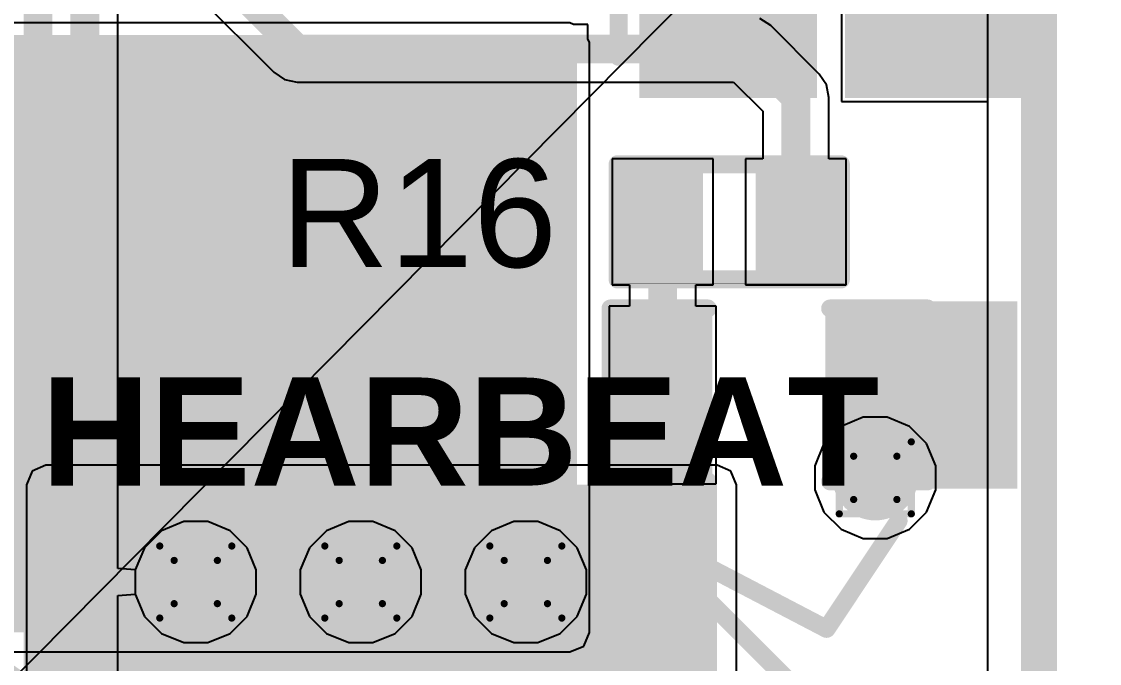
# Model space of a CAD drawing. Header units: inches. Extents: x -11 to 5433, y -4 to 5447.
# Drawn here: x 59.4 to 67, y 18.53 to 23.05 of the extents above; entities that cross this region are included whole.
import ezdxf

# ---------------------------------------------------------------- set-up
doc = ezdxf.new("R2010")
doc.units = ezdxf.units.IN
for name, color, linetype in [('Board_outline', 216, 'Continuous'), ('Bottom Layer', 5, 'Continuous'), ('Bottom Overlay', 54, 'Continuous'), ('Bottom Paste', 16, 'Continuous'), ('Bottom Solder', 6, 'Continuous'), ('Drill Drawing', 1, 'Continuous'), ('Ground', 16, 'Continuous'), ('Mechanical 4', 56, 'Continuous'), ('Power', 76, 'Continuous'), ('Top Layer', 1, 'Continuous'), ('Top Overlay', 2, 'Continuous'), ('Top Paste', 8, 'Continuous'), ('Top Solder', 216, 'Continuous'), ('Via Holes', 16, 'Continuous')]:
    doc.layers.add(name, color=color, linetype=linetype)
doc.styles.add('Arial', font='', dxfattribs={"height": 0.2})
doc.styles.add('Arial_Bold', font='', dxfattribs={"height": 0.2})
doc.styles.get('Arial').set_extended_font_data('Arial')
doc.styles.get('Arial_Bold').set_extended_font_data('Arial', bold=True)

# ---------------------------------------------------------------- blocks, each defined once
blk = doc.blocks.new('MY_927_02_B_12')
at = {"layer": 'Bottom Layer'}
blk.add_hatch(color=5, dxfattribs=at).paths.add_polyline_path([(-8.2, 2), (-4.7, 2), (-4.7, -2), (-8.2, -2)])
at = {"layer": 'Bottom Paste'}
blk.add_hatch(color=16, dxfattribs=at).paths.add_polyline_path([(-8.2, 2), (-4.7, 2), (-4.7, -2), (-8.2, -2)])
at = {"layer": 'Bottom Solder'}
blk.add_hatch(color=6, dxfattribs=at).paths.add_polyline_path([(-8.2508, 2.0508), (-4.6492, 2.0508), (-4.6492, -2.0508), (-8.2508, -2.0508)])
at = {"layer": 'Bottom Overlay'}
for points in [[(-4.064, 3.81, 0.127, 0.127, 0), (-4.826, 4.318, 0.127, 0.127, 0)], [(-4.7586, 2.4804, 0.127, 0.127, 0), (-2.921, 4.318, 0.127, 0.127, 0)], [(-4.7574, 2.4816, 0.127, 0.127, 0), (-4.064, 3.81, 0.127, 0.127, 0)]]:
    blk.add_lwpolyline(points, format="xyseb", dxfattribs=at)
for points in [[(-4.8578, 4.318, 0.0635, 0.0635, 1), (-4.7943, 4.318, 0.0635, 0.0635, 1)], [(-4.0958, 3.81, 0.0635, 0.0635, 1), (-4.0323, 3.81, 0.0635, 0.0635, 1)], [(-4.0958, 3.81, 0.0635, 0.0635, 1), (-4.0323, 3.81, 0.0635, 0.0635, 1)], [(-4.7904, 2.4804, 0.0635, 0.0635, 1), (-4.7269, 2.4804, 0.0635, 0.0635, 1)], [(-4.7892, 2.4816, 0.0635, 0.0635, 1), (-4.7257, 2.4816, 0.0635, 0.0635, 1)]]:
    blk.add_lwpolyline(points, format="xyseb", close=True, dxfattribs=at)
blk = doc.blocks.new('VSON_10_EP_3_3__B_56')
at = {"layer": 'Bottom Solder'}
blk.add_line((0.4153, 1.7527), (5389.6635, 5446.725), dxfattribs=at)
blk = doc.blocks.new('EVQ_P7J01P_B_64')
at = {"layer": 'Bottom Layer'}
for points in [[(-2.5, 1.25), (-1.1, 1.25), (-1.1, 0.2), (-2.5, 0.2)], [(1.1, 1.25), (2.5, 1.25), (2.5, 0.2), (1.1, 0.2)], [(-2.5, -0.2), (-1.1, -0.2), (-1.1, -1.25), (-2.5, -1.25)], [(1.1, -0.2), (2.5, -0.2), (2.5, -1.25), (1.1, -1.25)]]:
    blk.add_hatch(color=5, dxfattribs=at).paths.add_polyline_path(points)
at = {"layer": 'Bottom Paste'}
for points in [[(-2.5, 1.25), (-1.1, 1.25), (-1.1, 0.2), (-2.5, 0.2)], [(1.1, 1.25), (2.5, 1.25), (2.5, 0.2), (1.1, 0.2)], [(-2.5, -0.2), (-1.1, -0.2), (-1.1, -1.25), (-2.5, -1.25)], [(1.1, -0.2), (2.5, -0.2), (2.5, -1.25), (1.1, -1.25)]]:
    blk.add_hatch(color=16, dxfattribs=at).paths.add_polyline_path(points)
at = {"layer": 'Bottom Solder'}
for points in [[(-2.6016, 1.3516), (-0.9984, 1.3516), (-0.9984, 0.0984), (-2.6016, 0.0984)], [(0.9984, 1.3516), (2.6016, 1.3516), (2.6016, 0.0984), (0.9984, 0.0984)], [(-2.6016, -0.0984), (-0.9984, -0.0984), (-0.9984, -1.3516), (-2.6016, -1.3516)], [(0.9984, -0.0984), (2.6016, -0.0984), (2.6016, -1.3516), (0.9984, -1.3516)]]:
    blk.add_hatch(color=6, dxfattribs=at).paths.add_polyline_path(points)
at = {"layer": 'Bottom Overlay'}
for points in [[(1.5748, 1.4732, 0.127, 0.127, 0), (-1.6002, 1.4732, 0.127, 0.127, 0)], [(-0.8382, 0.9652, 0.127, 0.127, 0), (-0.8382, 1.1938, 0.127, 0.127, 0)], [(-0.6858, 0.8128, 0.127, 0.127, 0), (-0.8382, 0.9652, 0.127, 0.127, 0)], [(-0.3302, 0.8128, 0.127, 0.127, 0), (-0.6858, 0.8128, 0.127, 0.127, 0)], [(2.3114, -1.4986, 0.127, 0.127, 0), (-2.3368, -1.4986, 0.127, 0.127, 0)]]:
    blk.add_lwpolyline(points, format="xyseb", dxfattribs=at)
for points in [[(-1.632, 1.4732, 0.0635, 0.0635, 1), (-1.5684, 1.4732, 0.0635, 0.0635, 1)], [(1.5431, 1.4732, 0.0635, 0.0635, 1), (1.6065, 1.4732, 0.0635, 0.0635, 1)], [(-0.87, 1.1938, 0.0635, 0.0635, 1), (-0.8065, 1.1938, 0.0635, 0.0635, 1)], [(-0.87, 0.9652, 0.0635, 0.0635, 1), (-0.8065, 0.9652, 0.0635, 0.0635, 1)], [(-0.87, 0.9652, 0.0635, 0.0635, 1), (-0.8065, 0.9652, 0.0635, 0.0635, 1)], [(-0.7176, 0.8128, 0.0635, 0.0635, 1), (-0.654, 0.8128, 0.0635, 0.0635, 1)], [(-0.7176, 0.8128, 0.0635, 0.0635, 1), (-0.654, 0.8128, 0.0635, 0.0635, 1)], [(-0.3619, 0.8128, 0.0635, 0.0635, 1), (-0.2984, 0.8128, 0.0635, 0.0635, 1)], [(-2.3685, -1.4986, 0.0635, 0.0635, 1), (-2.3051, -1.4986, 0.0635, 0.0635, 1)], [(2.2797, -1.4986, 0.0635, 0.0635, 1), (2.3432, -1.4986, 0.0635, 0.0635, 1)]]:
    blk.add_lwpolyline(points, format="xyseb", close=True, dxfattribs=at)
at = {"layer": 'Bottom Overlay', "style": 'Arial', "text_generation_flag": 2}
blk.add_text('PCB EDGE', height=0.254, rotation=-180, dxfattribs=at).set_placement((-0.1016, 0.889))
blk = doc.blocks.new('R___0402_100')
at = {"layer": 'Top Layer'}
for points in [[(-0.6985, -0.3175), (-0.6985, 0.3175), (-0.2413, 0.3175), (-0.2413, -0.3175)], [(0.2413, -0.3175), (0.2413, 0.3175), (0.6985, 0.3175), (0.6985, -0.3175)]]:
    blk.add_hatch(color=1, dxfattribs=at).paths.add_polyline_path(points)
at = {"layer": 'Top Paste'}
for points in [[(-0.6985, -0.3175), (-0.6985, 0.3175), (-0.2413, 0.3175), (-0.2413, -0.3175)], [(0.2413, -0.3175), (0.2413, 0.3175), (0.6985, 0.3175), (0.6985, -0.3175)]]:
    blk.add_hatch(color=8, dxfattribs=at).paths.add_polyline_path(points)
at = {"layer": 'Top Solder'}
for points in [[(-0.7535, -0.3725), (-0.7535, 0.3725), (-0.1863, 0.3725), (-0.1863, -0.3725)], [(0.1863, -0.3725), (0.1863, 0.3725), (0.7535, 0.3725), (0.7535, -0.3725)]]:
    blk.add_hatch(color=216, dxfattribs=at).paths.add_polyline_path(points)
at = {"layer": 'Top Overlay'}
for points in [[(-0.7874, -0.4064, 0.127, 0.127, 0), (-0.7874, 0.4064, 0.127, 0.127, 0)], [(-0.7874, 0.4064, 0.127, 0.127, 0), (0.7874, 0.4064, 0.127, 0.127, 0)], [(0.7874, -0.4064, 0.127, 0.127, 0), (0.7874, 0.4064, 0.127, 0.127, 0)], [(-0.7874, -0.4064, 0.127, 0.127, 0), (0.7874, -0.4064, 0.127, 0.127, 0)], [(-0.8128, -0.4318, 0.00323, 0.00323, 0), (0.8128, -0.4318, 0.00323, 0.00323, 0)]]:
    blk.add_lwpolyline(points, format="xyseb", dxfattribs=at)
for points in [[(-0.8191, 0.4064, 0.0635, 0.0635, 1), (-0.7556, 0.4064, 0.0635, 0.0635, 1)], [(-0.8191, 0.4064, 0.0635, 0.0635, 1), (-0.7556, 0.4064, 0.0635, 0.0635, 1)], [(0.7556, 0.4064, 0.0635, 0.0635, 1), (0.8191, 0.4064, 0.0635, 0.0635, 1)], [(0.7556, 0.4064, 0.0635, 0.0635, 1), (0.8191, 0.4064, 0.0635, 0.0635, 1)], [(-0.8191, -0.4064, 0.0635, 0.0635, 1), (-0.7556, -0.4064, 0.0635, 0.0635, 1)], [(-0.8191, -0.4064, 0.0635, 0.0635, 1), (-0.7556, -0.4064, 0.0635, 0.0635, 1)], [(0.7556, -0.4064, 0.0635, 0.0635, 1), (0.8191, -0.4064, 0.0635, 0.0635, 1)], [(0.7556, -0.4064, 0.0635, 0.0635, 1), (0.8191, -0.4064, 0.0635, 0.0635, 1)], [(-0.8136, -0.4318, 0.00161, 0.00161, 1), (-0.812, -0.4318, 0.00161, 0.00161, 1)], [(0.812, -0.4318, 0.00161, 0.00161, 1), (0.8136, -0.4318, 0.00161, 0.00161, 1)]]:
    blk.add_lwpolyline(points, format="xyseb", close=True, dxfattribs=at)
blk = doc.blocks.new('LED_0603_147')
at = {"layer": 'Top Layer'}
for points in [[(-1, 0.5), (-0.5, 0.5), (-0.5, -0.5), (-1, -0.5)], [(0.5, 0.5), (1, 0.5), (1, -0.5), (0.5, -0.5)]]:
    blk.add_hatch(color=1, dxfattribs=at).paths.add_polyline_path(points)
at = {"layer": 'Top Overlay'}
blk.add_hatch(color=2, dxfattribs=at).paths.add_polyline_path([(1.1176, -0.6603), (1.7526, -0.6603), (1.7526, 0.6605), (1.1176, 0.6605)])
at = {"layer": 'Top Paste'}
for points in [[(-1, 0.5), (-0.5, 0.5), (-0.5, -0.5), (-1, -0.5)], [(0.5, 0.5), (1, 0.5), (1, -0.5), (0.5, -0.5)]]:
    blk.add_hatch(color=8, dxfattribs=at).paths.add_polyline_path(points)
at = {"layer": 'Top Solder'}
for points in [[(-1.1016, 0.6016), (-0.3984, 0.6016), (-0.3984, -0.6016), (-1.1016, -0.6016)], [(0.3984, 0.6016), (1.1016, 0.6016), (1.1016, -0.6016), (0.3984, -0.6016)]]:
    blk.add_hatch(color=216, dxfattribs=at).paths.add_polyline_path(points)
at = {"layer": 'Top Overlay'}
for points in [[(-1.1176, -0.6096, 0.127, 0.127, 0), (-1.1176, 0.6096, 0.127, 0.127, 0)], [(-1.1176, 0.6096, 0.127, 0.127, 0), (-0.4318, 0.6096, 0.127, 0.127, 0)], [(0.4318, 0.6096, 0.127, 0.127, 0), (1.1176, 0.6096, 0.127, 0.127, 0)], [(1.1176, -0.6096, 0.127, 0.127, 0), (1.1176, 0.6096, 0.127, 0.127, 0)], [(-1.1176, -0.6096, 0.127, 0.127, 0), (-0.4318, -0.6096, 0.127, 0.127, 0)], [(0.4318, -0.6096, 0.127, 0.127, 0), (1.1176, -0.6096, 0.127, 0.127, 0)]]:
    blk.add_lwpolyline(points, format="xyseb", dxfattribs=at)
for points in [[(-1.1494, 0.6096, 0.0635, 0.0635, 1), (-1.0858, 0.6096, 0.0635, 0.0635, 1)], [(-1.1494, 0.6096, 0.0635, 0.0635, 1), (-1.0858, 0.6096, 0.0635, 0.0635, 1)], [(-0.4636, 0.6096, 0.0635, 0.0635, 1), (-0.4001, 0.6096, 0.0635, 0.0635, 1)], [(0.4001, 0.6096, 0.0635, 0.0635, 1), (0.4636, 0.6096, 0.0635, 0.0635, 1)], [(1.0859, 0.6096, 0.0635, 0.0635, 1), (1.1494, 0.6096, 0.0635, 0.0635, 1)], [(1.0859, 0.6096, 0.0635, 0.0635, 1), (1.1494, 0.6096, 0.0635, 0.0635, 1)], [(-1.1494, -0.6096, 0.0635, 0.0635, 1), (-1.0858, -0.6096, 0.0635, 0.0635, 1)], [(-1.1494, -0.6096, 0.0635, 0.0635, 1), (-1.0858, -0.6096, 0.0635, 0.0635, 1)], [(-0.4636, -0.6096, 0.0635, 0.0635, 1), (-0.4001, -0.6096, 0.0635, 0.0635, 1)], [(0.4001, -0.6096, 0.0635, 0.0635, 1), (0.4636, -0.6096, 0.0635, 0.0635, 1)], [(1.0859, -0.6096, 0.0635, 0.0635, 1), (1.1494, -0.6096, 0.0635, 0.0635, 1)], [(1.0859, -0.6096, 0.0635, 0.0635, 1), (1.1494, -0.6096, 0.0635, 0.0635, 1)]]:
    blk.add_lwpolyline(points, format="xyseb", close=True, dxfattribs=at)

msp = doc.modelspace()

# ---------------------------------------------------------------- hatches: boundary and pattern name
at = {"layer": 'Bottom Layer'}
msp.add_hatch(color=5, dxfattribs=at).paths.add_polyline_path([(57.1246, 18.7452), (63.2648, 18.7452), (63.2648, 22.9066), (57.1246, 22.9066)])
h = msp.add_hatch(color=5, dxfattribs=at)
edge = h.paths.add_edge_path()
edge.add_arc((65.4185, 19.8354), 0.3, 0, 360)
h = msp.add_hatch(color=5, dxfattribs=at)
edge = h.paths.add_edge_path()
edge.add_arc((60.6253, 19.1008), 0.3, 0, 360)
h = msp.add_hatch(color=5, dxfattribs=at)
edge = h.paths.add_edge_path()
edge.add_arc((61.7894, 19.1008), 0.3, 0, 360)
h = msp.add_hatch(color=5, dxfattribs=at)
edge = h.paths.add_edge_path()
edge.add_arc((62.9536, 19.1008), 0.3, 0, 360)
at = {"layer": 'Ground'}
h = msp.add_hatch(color=16, dxfattribs=at)
edge = h.paths.add_edge_path()
edge.add_arc((65.4185, 19.8354), 0.3, 0, 360)
h = msp.add_hatch(color=16, dxfattribs=at)
edge = h.paths.add_edge_path()
edge.add_arc((60.6253, 19.1008), 0.3, 0, 360)
h = msp.add_hatch(color=16, dxfattribs=at)
edge = h.paths.add_edge_path()
edge.add_arc((61.7894, 19.1008), 0.3, 0, 360)
h = msp.add_hatch(color=16, dxfattribs=at)
edge = h.paths.add_edge_path()
edge.add_arc((62.9536, 19.1008), 0.3, 0, 360)
at = {"layer": 'Power'}
h = msp.add_hatch(color=76, dxfattribs=at)
edge = h.paths.add_edge_path()
edge.add_arc((65.4185, 19.8354), 0.3, 0, 360)
msp.add_hatch(color=76, dxfattribs=at).paths.add_polyline_path([(59.5682, 9.4792), (64.3022, 9.4792), (64.3022, 19.7866), (59.5682, 19.7866)])
h = msp.add_hatch(color=76, dxfattribs=at)
edge = h.paths.add_edge_path()
edge.add_arc((60.6253, 19.1008), 0.3, 0, 360)
h = msp.add_hatch(color=76, dxfattribs=at)
edge = h.paths.add_edge_path()
edge.add_arc((61.7894, 19.1008), 0.3, 0, 360)
h = msp.add_hatch(color=76, dxfattribs=at)
edge = h.paths.add_edge_path()
edge.add_arc((62.9536, 19.1008), 0.3, 0, 360)
at = {"layer": 'Top Layer'}
h = msp.add_hatch(color=1, dxfattribs=at)
edge = h.paths.add_edge_path()
edge.add_arc((65.4185, 19.8354), 0.3, 0, 360)
h = msp.add_hatch(color=1, dxfattribs=at)
edge = h.paths.add_edge_path()
edge.add_arc((60.6253, 19.1008), 0.3, 0, 360)
h = msp.add_hatch(color=1, dxfattribs=at)
edge = h.paths.add_edge_path()
edge.add_arc((61.7894, 19.1008), 0.3, 0, 360)
h = msp.add_hatch(color=1, dxfattribs=at)
edge = h.paths.add_edge_path()
edge.add_arc((62.9536, 19.1008), 0.3, 0, 360)
at = {"layer": 'Via Holes'}
h = msp.add_hatch(color=7, dxfattribs=at)
edge = h.paths.add_edge_path()
edge.add_arc((65.4185, 19.8354), 0.15, 0, 360)
h = msp.add_hatch(color=7, dxfattribs=at)
edge = h.paths.add_edge_path()
edge.add_arc((60.6253, 19.1008), 0.15, 0, 360)
h = msp.add_hatch(color=7, dxfattribs=at)
edge = h.paths.add_edge_path()
edge.add_arc((61.7894, 19.1008), 0.15, 0, 360)
h = msp.add_hatch(color=7, dxfattribs=at)
edge = h.paths.add_edge_path()
edge.add_arc((62.9536, 19.1008), 0.15, 0, 360)

# ---------------------------------------------------------------- linework, layer by layer
at = {"layer": 'Board_outline'}
msp.add_lwpolyline([(66.5734, -3.005, 0.254, 0.254, 0), (66.5734, 33.995, 0.254, 0.254, 0)], format="xyseb", dxfattribs=at)
at = {"layer": 'Bottom Layer'}
for p, q in [((65.1794, 24.1433), (65.1794, 22.4893)), ((63.2648, 23.0441), (57.1246, 23.0441)), ((63.2901, 23.0336), (63.2648, 23.0441)), ((63.3918, 23.0336), (63.2901, 23.0336)), ((63.3918, 22.9319), (63.3918, 23.0336)), ((63.4023, 22.9066), (63.3918, 22.9319)), ((63.4023, 18.7452), (63.4023, 22.9066)), ((65.1794, 22.4893), (66.2108, 22.4893)), ((66.2108, 22.4893), (66.2108, 5.8498)), ((63.362, 18.648), (63.4023, 18.7452)), ((63.2648, 18.6077), (63.362, 18.648)), ((57.1246, 18.6077), (63.2648, 18.6077))]:
    msp.add_line(p, q, dxfattribs=at)
at = {"layer": 'Drill Drawing'}
for points in [[(65.1645, 20.0894, 0.0508, 0.0508, 0), (65.6725, 20.0894, 0.0508, 0.0508, 0)], [(65.1645, 19.5814, 0.0508, 0.0508, 0), (65.1645, 20.0894, 0.0508, 0.0508, 0)], [(65.6725, 19.5814, 0.0508, 0.0508, 0), (65.6725, 20.0894, 0.0508, 0.0508, 0)], [(65.2661, 19.9878, 0.0508, 0.0508, 0), (65.5709, 19.9878, 0.0508, 0.0508, 0)], [(65.2661, 19.683, 0.0508, 0.0508, 0), (65.2661, 19.9878, 0.0508, 0.0508, 0)], [(65.5709, 19.683, 0.0508, 0.0508, 0), (65.5709, 19.9878, 0.0508, 0.0508, 0)], [(65.2661, 19.683, 0.0508, 0.0508, 0), (65.5709, 19.683, 0.0508, 0.0508, 0)], [(65.1645, 19.5814, 0.0508, 0.0508, 0), (65.6725, 19.5814, 0.0508, 0.0508, 0)], [(60.3713, 19.3548, 0.0508, 0.0508, 0), (60.8793, 19.3548, 0.0508, 0.0508, 0)], [(60.3713, 18.8468, 0.0508, 0.0508, 0), (60.3713, 19.3548, 0.0508, 0.0508, 0)], [(60.8793, 18.8468, 0.0508, 0.0508, 0), (60.8793, 19.3548, 0.0508, 0.0508, 0)], [(61.5354, 19.3548, 0.0508, 0.0508, 0), (62.0434, 19.3548, 0.0508, 0.0508, 0)], [(61.5354, 18.8468, 0.0508, 0.0508, 0), (61.5354, 19.3548, 0.0508, 0.0508, 0)], [(62.0434, 18.8468, 0.0508, 0.0508, 0), (62.0434, 19.3548, 0.0508, 0.0508, 0)], [(62.6996, 19.3548, 0.0508, 0.0508, 0), (63.2076, 19.3548, 0.0508, 0.0508, 0)], [(62.6996, 18.8468, 0.0508, 0.0508, 0), (62.6996, 19.3548, 0.0508, 0.0508, 0)], [(63.2076, 18.8468, 0.0508, 0.0508, 0), (63.2076, 19.3548, 0.0508, 0.0508, 0)], [(60.4729, 19.2532, 0.0508, 0.0508, 0), (60.7777, 19.2532, 0.0508, 0.0508, 0)], [(60.4729, 18.9484, 0.0508, 0.0508, 0), (60.4729, 19.2532, 0.0508, 0.0508, 0)], [(60.7777, 18.9484, 0.0508, 0.0508, 0), (60.7777, 19.2532, 0.0508, 0.0508, 0)], [(61.637, 19.2532, 0.0508, 0.0508, 0), (61.9418, 19.2532, 0.0508, 0.0508, 0)], [(61.637, 18.9484, 0.0508, 0.0508, 0), (61.637, 19.2532, 0.0508, 0.0508, 0)], [(61.9418, 18.9484, 0.0508, 0.0508, 0), (61.9418, 19.2532, 0.0508, 0.0508, 0)], [(62.8012, 19.2532, 0.0508, 0.0508, 0), (63.106, 19.2532, 0.0508, 0.0508, 0)], [(62.8012, 18.9484, 0.0508, 0.0508, 0), (62.8012, 19.2532, 0.0508, 0.0508, 0)], [(63.106, 18.9484, 0.0508, 0.0508, 0), (63.106, 19.2532, 0.0508, 0.0508, 0)], [(60.4729, 18.9484, 0.0508, 0.0508, 0), (60.7777, 18.9484, 0.0508, 0.0508, 0)], [(61.637, 18.9484, 0.0508, 0.0508, 0), (61.9418, 18.9484, 0.0508, 0.0508, 0)], [(62.8012, 18.9484, 0.0508, 0.0508, 0), (63.106, 18.9484, 0.0508, 0.0508, 0)], [(60.3713, 18.8468, 0.0508, 0.0508, 0), (60.8793, 18.8468, 0.0508, 0.0508, 0)], [(61.5354, 18.8468, 0.0508, 0.0508, 0), (62.0434, 18.8468, 0.0508, 0.0508, 0)], [(62.6996, 18.8468, 0.0508, 0.0508, 0), (63.2076, 18.8468, 0.0508, 0.0508, 0)]]:
    msp.add_lwpolyline(points, format="xyseb", dxfattribs=at)
for points in [[(65.1518, 20.0894, 0.0254, 0.0254, 1), (65.1772, 20.0894, 0.0254, 0.0254, 1)], [(65.1518, 20.0894, 0.0254, 0.0254, 1), (65.1772, 20.0894, 0.0254, 0.0254, 1)], [(65.6598, 20.0894, 0.0254, 0.0254, 1), (65.6852, 20.0894, 0.0254, 0.0254, 1)], [(65.6598, 20.0894, 0.0254, 0.0254, 1), (65.6852, 20.0894, 0.0254, 0.0254, 1)], [(65.2534, 19.9878, 0.0254, 0.0254, 1), (65.2788, 19.9878, 0.0254, 0.0254, 1)], [(65.2534, 19.9878, 0.0254, 0.0254, 1), (65.2788, 19.9878, 0.0254, 0.0254, 1)], [(65.5582, 19.9878, 0.0254, 0.0254, 1), (65.5836, 19.9878, 0.0254, 0.0254, 1)], [(65.5582, 19.9878, 0.0254, 0.0254, 1), (65.5836, 19.9878, 0.0254, 0.0254, 1)], [(65.2534, 19.683, 0.0254, 0.0254, 1), (65.2788, 19.683, 0.0254, 0.0254, 1)], [(65.2534, 19.683, 0.0254, 0.0254, 1), (65.2788, 19.683, 0.0254, 0.0254, 1)], [(65.5582, 19.683, 0.0254, 0.0254, 1), (65.5836, 19.683, 0.0254, 0.0254, 1)], [(65.5582, 19.683, 0.0254, 0.0254, 1), (65.5836, 19.683, 0.0254, 0.0254, 1)], [(65.1518, 19.5814, 0.0254, 0.0254, 1), (65.1772, 19.5814, 0.0254, 0.0254, 1)], [(65.1518, 19.5814, 0.0254, 0.0254, 1), (65.1772, 19.5814, 0.0254, 0.0254, 1)], [(65.6598, 19.5814, 0.0254, 0.0254, 1), (65.6852, 19.5814, 0.0254, 0.0254, 1)], [(65.6598, 19.5814, 0.0254, 0.0254, 1), (65.6852, 19.5814, 0.0254, 0.0254, 1)], [(60.3586, 19.3548, 0.0254, 0.0254, 1), (60.384, 19.3548, 0.0254, 0.0254, 1)], [(60.3586, 19.3548, 0.0254, 0.0254, 1), (60.384, 19.3548, 0.0254, 0.0254, 1)], [(60.8666, 19.3548, 0.0254, 0.0254, 1), (60.892, 19.3548, 0.0254, 0.0254, 1)], [(60.8666, 19.3548, 0.0254, 0.0254, 1), (60.892, 19.3548, 0.0254, 0.0254, 1)], [(61.5227, 19.3548, 0.0254, 0.0254, 1), (61.5481, 19.3548, 0.0254, 0.0254, 1)], [(61.5227, 19.3548, 0.0254, 0.0254, 1), (61.5481, 19.3548, 0.0254, 0.0254, 1)], [(62.0307, 19.3548, 0.0254, 0.0254, 1), (62.0561, 19.3548, 0.0254, 0.0254, 1)], [(62.0307, 19.3548, 0.0254, 0.0254, 1), (62.0561, 19.3548, 0.0254, 0.0254, 1)], [(62.6869, 19.3548, 0.0254, 0.0254, 1), (62.7123, 19.3548, 0.0254, 0.0254, 1)], [(62.6869, 19.3548, 0.0254, 0.0254, 1), (62.7123, 19.3548, 0.0254, 0.0254, 1)], [(63.1949, 19.3548, 0.0254, 0.0254, 1), (63.2203, 19.3548, 0.0254, 0.0254, 1)], [(63.1949, 19.3548, 0.0254, 0.0254, 1), (63.2203, 19.3548, 0.0254, 0.0254, 1)], [(60.4602, 19.2532, 0.0254, 0.0254, 1), (60.4856, 19.2532, 0.0254, 0.0254, 1)], [(60.4602, 19.2532, 0.0254, 0.0254, 1), (60.4856, 19.2532, 0.0254, 0.0254, 1)], [(60.765, 19.2532, 0.0254, 0.0254, 1), (60.7904, 19.2532, 0.0254, 0.0254, 1)], [(60.765, 19.2532, 0.0254, 0.0254, 1), (60.7904, 19.2532, 0.0254, 0.0254, 1)], [(61.6243, 19.2532, 0.0254, 0.0254, 1), (61.6497, 19.2532, 0.0254, 0.0254, 1)], [(61.6243, 19.2532, 0.0254, 0.0254, 1), (61.6497, 19.2532, 0.0254, 0.0254, 1)], [(61.9291, 19.2532, 0.0254, 0.0254, 1), (61.9545, 19.2532, 0.0254, 0.0254, 1)], [(61.9291, 19.2532, 0.0254, 0.0254, 1), (61.9545, 19.2532, 0.0254, 0.0254, 1)], [(62.7885, 19.2532, 0.0254, 0.0254, 1), (62.8139, 19.2532, 0.0254, 0.0254, 1)], [(62.7885, 19.2532, 0.0254, 0.0254, 1), (62.8139, 19.2532, 0.0254, 0.0254, 1)], [(63.0933, 19.2532, 0.0254, 0.0254, 1), (63.1187, 19.2532, 0.0254, 0.0254, 1)], [(63.0933, 19.2532, 0.0254, 0.0254, 1), (63.1187, 19.2532, 0.0254, 0.0254, 1)], [(60.4602, 18.9484, 0.0254, 0.0254, 1), (60.4856, 18.9484, 0.0254, 0.0254, 1)], [(60.4602, 18.9484, 0.0254, 0.0254, 1), (60.4856, 18.9484, 0.0254, 0.0254, 1)], [(60.765, 18.9484, 0.0254, 0.0254, 1), (60.7904, 18.9484, 0.0254, 0.0254, 1)], [(60.765, 18.9484, 0.0254, 0.0254, 1), (60.7904, 18.9484, 0.0254, 0.0254, 1)], [(61.6243, 18.9484, 0.0254, 0.0254, 1), (61.6497, 18.9484, 0.0254, 0.0254, 1)], [(61.6243, 18.9484, 0.0254, 0.0254, 1), (61.6497, 18.9484, 0.0254, 0.0254, 1)], [(61.9291, 18.9484, 0.0254, 0.0254, 1), (61.9545, 18.9484, 0.0254, 0.0254, 1)], [(61.9291, 18.9484, 0.0254, 0.0254, 1), (61.9545, 18.9484, 0.0254, 0.0254, 1)], [(62.7885, 18.9484, 0.0254, 0.0254, 1), (62.8139, 18.9484, 0.0254, 0.0254, 1)], [(62.7885, 18.9484, 0.0254, 0.0254, 1), (62.8139, 18.9484, 0.0254, 0.0254, 1)], [(63.0933, 18.9484, 0.0254, 0.0254, 1), (63.1187, 18.9484, 0.0254, 0.0254, 1)], [(63.0933, 18.9484, 0.0254, 0.0254, 1), (63.1187, 18.9484, 0.0254, 0.0254, 1)], [(60.3586, 18.8468, 0.0254, 0.0254, 1), (60.384, 18.8468, 0.0254, 0.0254, 1)], [(60.3586, 18.8468, 0.0254, 0.0254, 1), (60.384, 18.8468, 0.0254, 0.0254, 1)], [(60.8666, 18.8468, 0.0254, 0.0254, 1), (60.892, 18.8468, 0.0254, 0.0254, 1)], [(60.8666, 18.8468, 0.0254, 0.0254, 1), (60.892, 18.8468, 0.0254, 0.0254, 1)], [(61.5227, 18.8468, 0.0254, 0.0254, 1), (61.5481, 18.8468, 0.0254, 0.0254, 1)], [(61.5227, 18.8468, 0.0254, 0.0254, 1), (61.5481, 18.8468, 0.0254, 0.0254, 1)], [(62.0307, 18.8468, 0.0254, 0.0254, 1), (62.0561, 18.8468, 0.0254, 0.0254, 1)], [(62.0307, 18.8468, 0.0254, 0.0254, 1), (62.0561, 18.8468, 0.0254, 0.0254, 1)], [(62.6869, 18.8468, 0.0254, 0.0254, 1), (62.7123, 18.8468, 0.0254, 0.0254, 1)], [(62.6869, 18.8468, 0.0254, 0.0254, 1), (62.7123, 18.8468, 0.0254, 0.0254, 1)], [(63.1949, 18.8468, 0.0254, 0.0254, 1), (63.2203, 18.8468, 0.0254, 0.0254, 1)], [(63.1949, 18.8468, 0.0254, 0.0254, 1), (63.2203, 18.8468, 0.0254, 0.0254, 1)]]:
    msp.add_lwpolyline(points, format="xyseb", close=True, dxfattribs=at)
at = {"layer": 'Ground'}
for p, q in [((60.0758, 19.1965), (60.0758, 28.9278)), ((66.2108, 24.7122), (66.2108, 5.8498)), ((60.5404, 19.5278), (60.3834, 19.4628)), ((60.7102, 19.5278), (60.5404, 19.5278)), ((60.8672, 19.4628), (60.7102, 19.5278)), ((61.7045, 19.5278), (61.5476, 19.4628)), ((61.8744, 19.5278), (61.7045, 19.5278)), ((62.0313, 19.4628), (61.8744, 19.5278)), ((62.8686, 19.5278), (62.7117, 19.4628)), ((63.0385, 19.5278), (62.8686, 19.5278)), ((63.1955, 19.4628), (63.0385, 19.5278)), ((60.3834, 19.4628), (60.2633, 19.3427)), ((60.9873, 19.3427), (60.8672, 19.4628)), ((61.5476, 19.4628), (61.4275, 19.3427)), ((62.1514, 19.3427), (62.0313, 19.4628)), ((62.7117, 19.4628), (62.5916, 19.3427)), ((63.3156, 19.3427), (63.1955, 19.4628)), ((60.2633, 19.3427), (60.1983, 19.1857)), ((61.0523, 19.1857), (60.9873, 19.3427)), ((61.4275, 19.3427), (61.3624, 19.1857)), ((62.2164, 19.1857), (62.1514, 19.3427)), ((62.5916, 19.3427), (62.5266, 19.1857)), ((63.3806, 19.1857), (63.3156, 19.3427)), ((60.1983, 19.1857), (60.0758, 19.1965)), ((61.0523, 19.0159), (61.0523, 19.1857)), ((61.3624, 19.1857), (61.3624, 19.0159)), ((62.2164, 19.0159), (62.2164, 19.1857)), ((62.5266, 19.1857), (62.5266, 19.0159)), ((63.3806, 19.0159), (63.3806, 19.1857)), ((60.0758, 19.0051), (60.1983, 19.0159)), ((60.1983, 19.0159), (60.2633, 18.8589)), ((60.9873, 18.8589), (61.0523, 19.0159)), ((61.3624, 19.0159), (61.4275, 18.8589)), ((62.1514, 18.8589), (62.2164, 19.0159)), ((62.5266, 19.0159), (62.5916, 18.8589)), ((63.3156, 18.8589), (63.3806, 19.0159)), ((60.0758, 10.4082), (60.0758, 19.0051)), ((60.2633, 18.8589), (60.3834, 18.7388)), ((60.8672, 18.7388), (60.9873, 18.8589)), ((61.4275, 18.8589), (61.5476, 18.7388)), ((62.0313, 18.7388), (62.1514, 18.8589)), ((62.5916, 18.8589), (62.7117, 18.7388)), ((63.1955, 18.7388), (63.3156, 18.8589)), ((60.3834, 18.7388), (60.5404, 18.6738)), ((60.7102, 18.6738), (60.8672, 18.7388)), ((61.5476, 18.7388), (61.7045, 18.6738)), ((61.8744, 18.6738), (62.0313, 18.7388)), ((62.7117, 18.7388), (62.8686, 18.6738)), ((63.0385, 18.6738), (63.1955, 18.7388)), ((60.5404, 18.6738), (60.7102, 18.6738)), ((61.7045, 18.6738), (61.8744, 18.6738)), ((62.8686, 18.6738), (63.0385, 18.6738))]:
    msp.add_line(p, q, dxfattribs=at)
for points in [[(59.8427, 10.2932, 0.2032, 0.2032, 0), (59.8427, 28.9278, 0.2032, 0.2032, 0)], [(59.5122, 5.8928, 0.2032, 0.2032, 0), (59.5122, 28.6723, 0.2032, 0.2032, 0)]]:
    msp.add_lwpolyline(points, format="xyseb", dxfattribs=at)
at = {"layer": 'Power'}
for p, q in [((66.2108, 24.7122), (66.2108, 5.8498)), ((65.3336, 20.2624), (65.1767, 20.1974)), ((65.5035, 20.2624), (65.3336, 20.2624)), ((65.6604, 20.1974), (65.5035, 20.2624)), ((65.1767, 20.1974), (65.0566, 20.0773)), ((65.7805, 20.0773), (65.6604, 20.1974)), ((65.0566, 20.0773), (64.9915, 19.9203)), ((65.8455, 19.9203), (65.7805, 20.0773)), ((59.5682, 19.9241), (59.471, 19.8838)), ((64.3022, 19.9241), (59.5682, 19.9241)), ((64.3994, 19.8838), (64.3022, 19.9241)), ((59.471, 19.8838), (59.4307, 19.7866)), ((64.4397, 19.7866), (64.3994, 19.8838)), ((64.9915, 19.9203), (64.9915, 19.7504)), ((65.8455, 19.7504), (65.8455, 19.9203)), ((59.4307, 19.7866), (59.4307, 9.4792)), ((64.4397, 9.4792), (64.4397, 19.7866)), ((64.9915, 19.7504), (65.0566, 19.5935)), ((65.7805, 19.5935), (65.8455, 19.7504)), ((65.0566, 19.5935), (65.1767, 19.4734)), ((65.6604, 19.4734), (65.7805, 19.5935)), ((65.1767, 19.4734), (65.3336, 19.4084)), ((65.5035, 19.4084), (65.6604, 19.4734)), ((65.3336, 19.4084), (65.5035, 19.4084))]:
    msp.add_line(p, q, dxfattribs=at)
at = {"layer": 'Top Layer'}
for p, q in [((66.2108, 24.7122), (66.2108, 5.8498)), ((60.5071, 23.3642), (61.1762, 22.6952)), ((64.6808, 23.0248), (64.6052, 23.0753)), ((65.0232, 22.6825), (64.6808, 23.0248)), ((61.1762, 22.6952), (61.2518, 22.6447)), ((65.0737, 22.6069), (65.0232, 22.6825)), ((61.2518, 22.6447), (61.341, 22.6269)), ((61.341, 22.6269), (64.4195, 22.6269)), ((64.4195, 22.6269), (64.6253, 22.4211)), ((65.0914, 22.5177), (65.0737, 22.6069)), ((65.0914, 22.0853), (65.0914, 22.5177)), ((64.6253, 22.4211), (64.6253, 22.0853)), ((64.2741, 22.0853), (63.5629, 22.0853)), ((63.5629, 22.0853), (63.5629, 21.1963)), ((64.2741, 21.1963), (64.2741, 22.0853)), ((64.6253, 22.0853), (64.5027, 22.0853)), ((64.5027, 22.0853), (64.5027, 21.1963)), ((65.2139, 22.0853), (65.0914, 22.0853)), ((65.2139, 21.1963), (65.2139, 22.0853)), ((63.5629, 21.1963), (63.6855, 21.1963)), ((63.6855, 21.1963), (63.6855, 21.0473)), ((64.1516, 21.0473), (64.1516, 21.1963)), ((64.1516, 21.1963), (64.2741, 21.1963)), ((64.5027, 21.1963), (65.2139, 21.1963)), ((63.6855, 21.0473), (63.5415, 21.0473)), ((63.5415, 21.0473), (63.5415, 19.7933)), ((64.2955, 21.0473), (64.1516, 21.0473)), ((64.2955, 19.7933), (64.2955, 21.0473)), ((63.5415, 19.7933), (64.2955, 19.7933)), ((60.5404, 19.5278), (60.3834, 19.4628)), ((60.7102, 19.5278), (60.5404, 19.5278)), ((60.8672, 19.4628), (60.7102, 19.5278)), ((61.7045, 19.5278), (61.5476, 19.4628)), ((61.8744, 19.5278), (61.7045, 19.5278)), ((62.0313, 19.4628), (61.8744, 19.5278)), ((62.8686, 19.5278), (62.7117, 19.4628)), ((63.0385, 19.5278), (62.8686, 19.5278)), ((63.1955, 19.4628), (63.0385, 19.5278)), ((60.3834, 19.4628), (60.2633, 19.3427)), ((60.9873, 19.3427), (60.8672, 19.4628)), ((61.5476, 19.4628), (61.4275, 19.3427)), ((62.1514, 19.3427), (62.0313, 19.4628)), ((62.7117, 19.4628), (62.5916, 19.3427)), ((63.3156, 19.3427), (63.1955, 19.4628)), ((60.2633, 19.3427), (60.1983, 19.1857)), ((61.0523, 19.1857), (60.9873, 19.3427)), ((61.4275, 19.3427), (61.3624, 19.1857)), ((62.2164, 19.1857), (62.1514, 19.3427)), ((62.5916, 19.3427), (62.5266, 19.1857)), ((63.3806, 19.1857), (63.3156, 19.3427)), ((60.1983, 19.1857), (60.1983, 19.0159)), ((61.0523, 19.0159), (61.0523, 19.1857)), ((61.3624, 19.1857), (61.3624, 19.0159)), ((62.2164, 19.0159), (62.2164, 19.1857)), ((62.5266, 19.1857), (62.5266, 19.0159)), ((63.3806, 19.0159), (63.3806, 19.1857)), ((60.1983, 19.0159), (60.2633, 18.8589)), ((60.9873, 18.8589), (61.0523, 19.0159)), ((61.3624, 19.0159), (61.4275, 18.8589)), ((62.1514, 18.8589), (62.2164, 19.0159)), ((62.5266, 19.0159), (62.5916, 18.8589)), ((63.3156, 18.8589), (63.3806, 19.0159)), ((60.2633, 18.8589), (60.3834, 18.7388)), ((60.8672, 18.7388), (60.9873, 18.8589)), ((61.4275, 18.8589), (61.5476, 18.7388)), ((62.0313, 18.7388), (62.1514, 18.8589)), ((62.5916, 18.8589), (62.7117, 18.7388)), ((63.1955, 18.7388), (63.3156, 18.8589)), ((60.3834, 18.7388), (60.5404, 18.6738)), ((60.7102, 18.6738), (60.8672, 18.7388)), ((61.5476, 18.7388), (61.7045, 18.6738)), ((61.8744, 18.6738), (62.0313, 18.7388)), ((62.7117, 18.7388), (62.8686, 18.6738)), ((63.0385, 18.6738), (63.1955, 18.7388)), ((60.5404, 18.6738), (60.7102, 18.6738)), ((61.7045, 18.6738), (61.8744, 18.6738)), ((62.8686, 18.6738), (63.0385, 18.6738))]:
    msp.add_line(p, q, dxfattribs=at)
for points in [[(60.6719, 23.5291, 0.2032, 0.2032, 0), (61.341, 22.86, 0.2032, 0.2032, 0)], [(61.341, 22.86, 0.2032, 0.2032, 0), (64.516, 22.86, 0.2032, 0.2032, 0)], [(64.516, 22.86, 0.2032, 0.2032, 0), (64.8583, 22.5177, 0.2032, 0.2032, 0)], [(64.8583, 21.6408, 0.2032, 0.2032, 0), (64.8583, 22.5177, 0.2032, 0.2032, 0)], [(63.9185, 20.4203, 0.2032, 0.2032, 0), (63.9185, 21.6408, 0.2032, 0.2032, 0)], [(65.4185, 19.8354, 0.3048, 0.3048, 0), (65.4185, 20.4203, 0.3048, 0.3048, 0)]]:
    msp.add_lwpolyline(points, format="xyseb", dxfattribs=at)
for points in [[(61.2902, 22.86, 0.1016, 0.1016, 1), (61.3918, 22.86, 0.1016, 0.1016, 1)], [(61.2902, 22.86, 0.1016, 0.1016, 1), (61.3918, 22.86, 0.1016, 0.1016, 1)], [(64.4652, 22.86, 0.1016, 0.1016, 1), (64.5668, 22.86, 0.1016, 0.1016, 1)], [(64.4652, 22.86, 0.1016, 0.1016, 1), (64.5668, 22.86, 0.1016, 0.1016, 1)], [(64.8075, 22.5177, 0.1016, 0.1016, 1), (64.9091, 22.5177, 0.1016, 0.1016, 1)], [(64.8075, 22.5177, 0.1016, 0.1016, 1), (64.9091, 22.5177, 0.1016, 0.1016, 1)], [(63.8677, 21.6408, 0.1016, 0.1016, 1), (63.9693, 21.6408, 0.1016, 0.1016, 1)], [(64.8075, 21.6408, 0.1016, 0.1016, 1), (64.9091, 21.6408, 0.1016, 0.1016, 1)], [(65.3423, 20.4203, 0.1524, 0.1524, 1), (65.4947, 20.4203, 0.1524, 0.1524, 1)], [(63.8677, 20.4203, 0.1016, 0.1016, 1), (63.9693, 20.4203, 0.1016, 0.1016, 1)], [(65.3423, 19.8354, 0.1524, 0.1524, 1), (65.4947, 19.8354, 0.1524, 0.1524, 1)]]:
    msp.add_lwpolyline(points, format="xyseb", close=True, dxfattribs=at)

# ---------------------------------------------------------------- block references
for name, p in [('VSON_10_EP_3_3__B_56', (43.1887, 0.7681)), ('R___0402_100', (64.3884, 21.6408)), ('LED_0603_147', (64.6685, 20.4203))]:
    msp.add_blockref(name, p)
at = {"rotation": 270}
for name, p in [('EVQ_P7J01P_B_64', (65.1064, 25.1163)), ('MY_927_02_B_12', (61.2648, 14.7066))]:
    msp.add_blockref(name, p, dxfattribs=at)

# ---------------------------------------------------------------- texts
at = {"layer": 'Mechanical 4', "style": 'Arial'}
msp.add_text('14.90mm', height=1.524, rotation=90, dxfattribs=at).set_placement((59.9142, 17.0544))
at = {"layer": 'Top Overlay', "style": 'Arial'}
msp.add_text('R16', height=0.762, dxfattribs=at).set_placement((61.2215, 21.3215))
at = {"layer": 'Top Overlay', "style": 'Arial_Bold'}
msp.add_text('HEARBEAT', height=0.762, rotation=360, dxfattribs=at).set_placement((59.5343, 19.7812))

doc.saveas('drawing.dxf')
